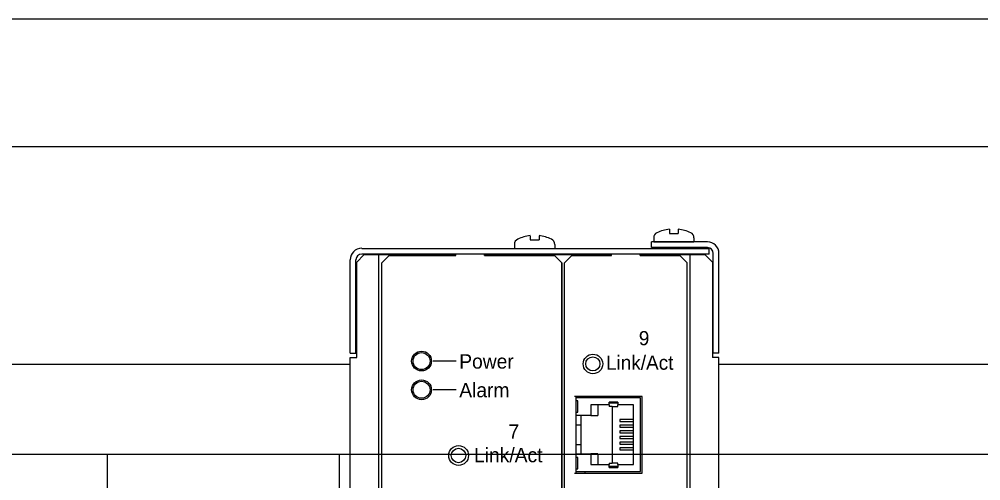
# Model space of a CAD drawing. Extents: x -1681 to 4975, y -177 to 1470.
# Drawn here: x 2033.7 to 2177.4, y 1228.8 to 1297.9 of the extents above; entities that cross this region are included whole.
import ezdxf

# ---------------------------------------------------------------- set-up
doc = ezdxf.new("R2010")
doc.units = 0
for name, color, linetype in [('#plot_shape', 7, 'Continuous'), ('Level 10', 7, 'Continuous'), ('Level 13', 7, 'Continuous'), ('P_ODOT_PLAN_Border', 7, 'Continuous')]:
    doc.layers.add(name, color=color, linetype=linetype)

msp = doc.modelspace()

# ---------------------------------------------------------------- linework, layer by layer
at = {"layer": '#plot_shape'}
msp.add_lwpolyline([(2517.62, 0), (2517.62, 1297.9), (1677.8, 1297.9), (1677.8, 0)], close=True, dxfattribs=at)
at = {"layer": 'Level 10'}
for p, q in [((1971.85, 1232.82), (2272.83, 1232.82)), ((2046.88, 1232.82), (2046.88, 1040.7)), ((2081.53, 1232.82), (2081.53, 1040.7))]:
    msp.add_line(p, q, dxfattribs=at)
msp.add_lwpolyline([(1971.85, 1232.82), (2462.38, 1232.82), (2462.38, 1040.65), (1971.85, 1040.65)], close=True, dxfattribs=at)
at = {"layer": 'Level 13'}
for p, q in [((2130.85, 1266.48), (2130.85, 1265.84)), ((2130.85, 1265.84), (2132.19, 1265.84)), ((2132.19, 1266.48), (2132.19, 1265.84)), ((2107.7, 1264.21), (2107.7, 1263.61)), ((2110.04, 1265.51), (2110.04, 1264.88)), ((2110.04, 1264.88), (2111.38, 1264.88)), ((2111.38, 1265.51), (2111.38, 1264.88)), ((2113.72, 1264.21), (2113.72, 1263.61)), ((2128.16, 1263.72), (2128.16, 1264.58)), ((2136.54, 1264.58), (2128.16, 1264.58)), ((2128.51, 1265.17), (2128.51, 1264.58)), ((2128.51, 1264.58), (2134.53, 1264.58)), ((2134.53, 1265.17), (2134.53, 1264.58)), ((2084.89, 1263.61), (2136.78, 1263.61)), ((2107.7, 1263.61), (2113.72, 1263.61)), ((2136.54, 1263.72), (2128.16, 1263.72)), ((2136.78, 1262.76), (2136.78, 1263.61)), ((2137.4, 1247.93), (2137.4, 1262.86)), ((2138.25, 1247.93), (2138.25, 1262.86)), ((2083.17, 1247.93), (2083.17, 1261.9)), ((2084.03, 1247.93), (2084.03, 1261.9)), ((2085.21, 1262.65), (2084.14, 1261.57)), ((2084.14, 1247.28), (2084.14, 1261.57)), ((2136.78, 1262.76), (2084.89, 1262.76)), ((2098.94, 1262.65), (2085.21, 1262.65)), ((2087.47, 1121.9), (2087.47, 1262.65)), ((2088.98, 1262.54), (2087.91, 1261.47)), ((2087.91, 1176.16), (2087.91, 1261.47)), ((2088.98, 1262.54), (2098.94, 1262.54)), ((2098.94, 1262.54), (2098.94, 1262.76)), ((2103.24, 1262.54), (2103.24, 1262.76)), ((2122.21, 1262.65), (2103.24, 1262.65)), ((2103.24, 1262.54), (2113.69, 1262.54)), ((2113.69, 1262.54), (2114.77, 1261.47)), ((2114.77, 1261.47), (2114.77, 1176.16)), ((2114.77, 1176.16), (2114.77, 1261.47)), ((2116.27, 1262.54), (2115.2, 1261.47)), ((2115.2, 1209.36), (2115.2, 1261.47)), ((2116.27, 1262.54), (2122.21, 1262.54)), ((2122.21, 1262.54), (2122.21, 1262.76)), ((2126.51, 1262.54), (2126.51, 1262.76)), ((2136.21, 1262.65), (2126.51, 1262.65)), ((2126.51, 1262.54), (2132.44, 1262.54)), ((2132.44, 1262.54), (2133.52, 1261.47)), ((2133.52, 1209.36), (2133.52, 1261.47)), ((2133.96, 1121.9), (2133.96, 1262.65)), ((2136.21, 1262.65), (2137.29, 1261.57)), ((2137.29, 1261.57), (2137.29, 1247.28)), ((2083.17, 1247.93), (2084.03, 1247.93)), ((2083.17, 1137.26), (2083.17, 1247.28)), ((2083.17, 1247.28), (2084.14, 1247.28)), ((2138.25, 1247.28), (2137.29, 1247.28)), ((2138.25, 1247.93), (2137.4, 1247.93)), ((2138.25, 1137.26), (2138.25, 1247.28)), ((2126.77, 1241.45), (2116.68, 1241.45)), ((2116.87, 1241.45), (2116.87, 1241.24)), ((2126.54, 1241.24), (2116.87, 1241.24)), ((2116.87, 1241.24), (2116.87, 1240.82)), ((2126.54, 1230.22), (2126.54, 1241.24)), ((2126.77, 1230), (2126.77, 1241.45)), ((2116.87, 1240.82), (2116.87, 1239.12)), ((2117.19, 1240.82), (2116.87, 1240.82)), ((2117.19, 1239.12), (2117.19, 1240.82)), ((2121.88, 1240.18), (2119.12, 1240.18)), ((2119.12, 1240.18), (2119.12, 1238.59)), ((2120.18, 1240.18), (2120.18, 1238.59)), ((2123.15, 1240.61), (2121.88, 1240.61)), ((2121.88, 1240.18), (2121.88, 1240.61)), ((2121.88, 1240.5), (2123.15, 1240.5)), ((2121.88, 1240.18), (2121.88, 1239.97)), ((2122.3, 1239.97), (2121.88, 1239.97)), ((2122.3, 1239.97), (2122.3, 1231.49)), ((2122.3, 1239.97), (2123.15, 1239.97)), ((2123.15, 1240.61), (2123.15, 1240.18)), ((2125.48, 1240.18), (2123.15, 1240.18)), ((2123.15, 1239.97), (2123.15, 1240.18)), ((2125.48, 1231.28), (2125.48, 1240.18)), ((2116.87, 1239.12), (2117.19, 1239.12)), ((2116.87, 1239.12), (2116.87, 1238.59)), ((2116.87, 1238.59), (2116.87, 1237.21)), ((2119.12, 1238.59), (2116.87, 1238.59)), ((2117.64, 1238.59), (2117.64, 1237.21)), ((2119.12, 1238.59), (2120.18, 1238.59)), ((2116.87, 1237.21), (2116.87, 1234.25)), ((2116.87, 1237.21), (2117.64, 1237.21)), ((2117.64, 1237.21), (2117.64, 1234.25)), ((2123.47, 1238.01), (2123.47, 1237.69)), ((2125.48, 1238.01), (2123.47, 1238.01)), ((2123.47, 1237.69), (2125.48, 1237.69)), ((2123.47, 1237.16), (2123.47, 1236.84)), ((2125.48, 1237.16), (2123.47, 1237.16)), ((2123.47, 1236.84), (2125.48, 1236.84)), ((2123.47, 1236.31), (2123.47, 1235.99)), ((2125.48, 1236.31), (2123.47, 1236.31)), ((2123.47, 1235.99), (2125.48, 1235.99)), ((2116.87, 1234.25), (2117.64, 1234.25)), ((2116.87, 1234.25), (2116.87, 1232.87)), ((2117.64, 1234.25), (2117.64, 1232.87)), ((2123.47, 1235.46), (2123.47, 1235.15)), ((2125.48, 1235.46), (2123.47, 1235.46)), ((2123.47, 1235.15), (2125.48, 1235.15)), ((2123.47, 1234.62), (2123.47, 1234.3)), ((2125.48, 1234.62), (2123.47, 1234.62)), ((2123.47, 1234.3), (2125.48, 1234.3)), ((2116.87, 1232.87), (2119.12, 1232.87)), ((2116.87, 1232.87), (2116.87, 1232.34)), ((2119.12, 1232.87), (2119.12, 1231.28)), ((2120.18, 1232.87), (2119.12, 1232.87)), ((2120.18, 1232.87), (2120.18, 1231.28)), ((2123.47, 1233.77), (2123.47, 1233.45)), ((2125.48, 1233.77), (2123.47, 1233.77)), ((2123.47, 1233.45), (2125.48, 1233.45)), ((2116.87, 1232.34), (2116.87, 1230.64)), ((2117.19, 1232.34), (2116.87, 1232.34)), ((2117.19, 1230.64), (2117.19, 1232.34)), ((2119.12, 1231.28), (2121.88, 1231.28)), ((2121.88, 1231.49), (2122.3, 1231.49)), ((2121.88, 1231.49), (2121.88, 1231.28)), ((2121.88, 1230.85), (2121.88, 1231.28)), ((2123.15, 1231.49), (2122.3, 1231.49)), ((2123.15, 1231.28), (2123.15, 1231.49)), ((2123.15, 1231.28), (2123.15, 1230.85)), ((2123.15, 1231.28), (2125.48, 1231.28)), ((2116.68, 1230), (2126.77, 1230)), ((2116.87, 1230.64), (2117.19, 1230.64)), ((2116.87, 1230.64), (2116.87, 1230.22)), ((2116.87, 1230.22), (2116.87, 1230)), ((2116.87, 1230.22), (2126.54, 1230.22)), ((2118.22, 1230.22), (2118.22, 1230)), ((2123.15, 1230.96), (2121.88, 1230.96)), ((2121.88, 1230.85), (2123.15, 1230.85))]:
    msp.add_line(p, q, dxfattribs=at)
for points in [[(1971.83, 1130.8), (1971.83, 1246.28), (2083.17, 1246.28)], [(2099, 1246.75), (2095.55, 1246.75)], [(2138.25, 1246.28), (2462.29, 1246.28), (2462.29, 1130.8), (2138.25, 1130.8)], [(2099, 1242.45), (2095.55, 1242.45)]]:
    msp.add_lwpolyline(points, dxfattribs=at)
for centre, radius in [((2093.83, 1246.75), 1.48), ((2093.83, 1246.75), 1.27), ((2119.43, 1246.32), 1.46), ((2119.42, 1246.33), 1.06), ((2093.83, 1242.45), 1.48), ((2093.83, 1242.45), 1.27), ((2099.36, 1232.62), 1.48), ((2099.35, 1232.62), 1.08)]:
    msp.add_circle(centre, radius, dxfattribs=at)
for centre, radius, start, end in [((2129.37, 1265.17), 0.86, 115.2532, 180), ((2131.52, 1260.62), 5.9, 96.5393, 115.2532), ((2131.52, 1260.62), 5.9, 64.7468, 83.4607), ((2133.67, 1265.17), 0.86, 0, 64.7468), ((2108.56, 1264.21), 0.86, 115.2532, 180), ((2110.71, 1259.65), 5.9, 96.5393, 115.2532), ((2110.71, 1259.65), 5.9, 64.7468, 83.4607), ((2112.86, 1264.21), 0.86, 0, 64.7468), ((2136.54, 1262.86), 1.72, 0, 90), ((2084.89, 1261.9), 1.72, 90, 180), ((2136.54, 1262.86), 0.86, 0, 90), ((2084.89, 1261.9), 0.86, 90, 180)]:
    msp.add_arc(centre, radius, start, end, dxfattribs=at)
at = {"layer": 'P_ODOT_PLAN_Border'}
msp.add_lwpolyline([(2479.44, 57.26), (2479.44, 1278.81), (1715.98, 1278.81), (1715.98, 57.26)], close=True, dxfattribs=at)

# ---------------------------------------------------------------- texts
at = {"layer": 'Level 13'}
msp.add_text('9', height=2.12, rotation=360, dxfattribs=at).set_placement((2126.29, 1249.12))
for s, height, p in [('Power', 2.149, (2099.46, 1245.62)), ('Link/Act', 2.12, (2121.38, 1245.45)), ('Alarm', 2.149, (2099.46, 1241.33)), ('7', 2.15, (2106.82, 1235.13)), ('Link/Act', 2.15, (2101.67, 1231.61))]:
    msp.add_text(s, height=height, dxfattribs=at).set_placement(p)

doc.saveas('drawing.dxf')
